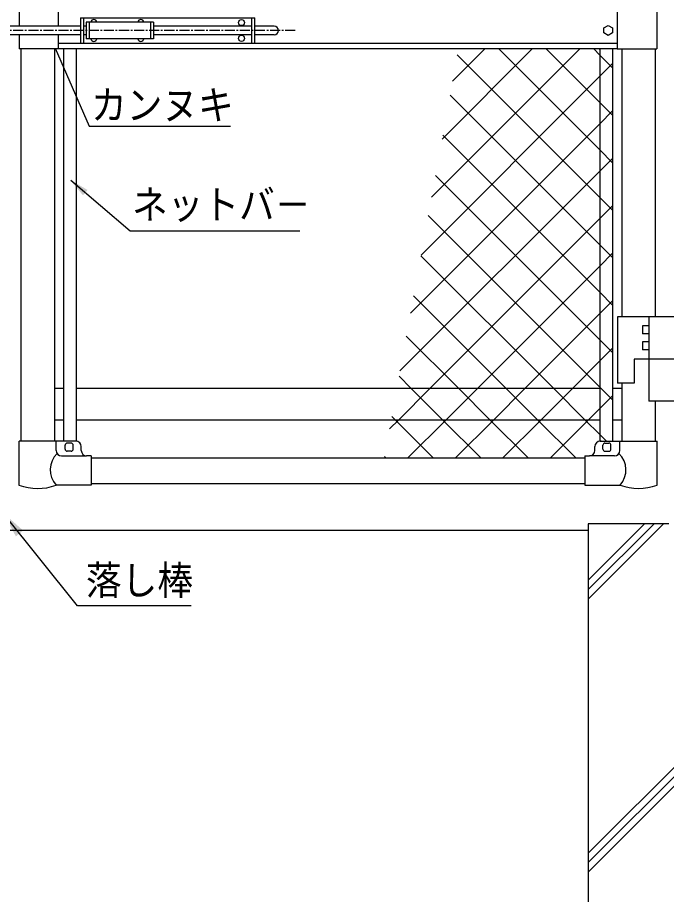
# Model space of a CAD drawing. Units: millimetres, scale not verified. Extents: x -4455 to 4455, y -3150 to 3150.
# Drawn here: x 1450 to 2417, y -1016 to 290 of the extents above; entities that cross this region are included whole.
import ezdxf
from ezdxf.enums import TextEntityAlignment as Align

# ---------------------------------------------------------------- set-up
doc = ezdxf.new("R2010")
doc.units = ezdxf.units.MM
doc.header["$LTSCALE"] = 20
doc.linetypes.add('USER3', pattern=[1.125, 0.75, -0.125, 0.125, -0.125])
for name, color, linetype, lineweight in [('0-0_6文字', 3, 'Continuous', 25), ('0-1_8部品', 7, 'Continuous', 25), ('0-2_4基礎', 4, 'Continuous', 25), ('0-3_1部材', 7, 'Continuous', 25), ('0-5_5寸法', 1, 'Continuous', 25), ('0-8_2網', 4, 'Continuous', 25)]:
    doc.layers.add(name, color=color, linetype=linetype, lineweight=lineweight)
doc.styles.add('ＭＳ ゴシック', font='')
doc.styles.get('ＭＳ ゴシック').set_extended_font_data('MS Gothic')

msp = doc.modelspace()

# ---------------------------------------------------------------- linework, layer by layer
at = {"layer": '0-0_6文字', "color": 4}
msp.add_line((1804.85, 25.42), (1804.63, 25.64), dxfattribs=at)
at = {"layer": '0-0_6文字', "color": 1}
msp.add_lwpolyline([(1506.27, 244.43), (1556.86, 128.56), (1767.32, 128.56)], dxfattribs=at)
at = {"layer": '0-0_6文字', "color": 4}
msp.add_lwpolyline([(1870.87, -28.3), (1618.31, -28.3), (1529.96, 47.47)], dxfattribs=at)
msp.add_solid([(1528.45, 48.77), (1554.61, 33.2), (1547.83, 25.29)], dxfattribs=at)
at = {"layer": '0-1_8部品'}
for p, q in [((1452.91, 298.48), (1452.91, 277.48)), ((1511.01, 298.48), (1511.01, 277.48)), ((1543.96, 289.98), (1803.96, 289.98)), ((1543.96, 289.98), (1543.96, 251.98)), ((1548.46, 289.98), (1548.46, 251.98)), ((1799.46, 251.98), (1799.46, 289.98)), ((1803.96, 251.98), (1803.96, 289.98)), ((1543.96, 277.48), (1355.96, 277.48)), ((1552.76, 277.48), (1548.46, 277.48)), ((1552.76, 283.48), (1552.76, 258.48)), ((1652.76, 283.48), (1552.76, 283.48)), ((1557.3, 283.48), (1557.3, 258.48)), ((1648.3, 283.48), (1648.3, 258.48)), ((1652.76, 283.48), (1652.76, 258.48)), ((1799.46, 277.48), (1652.76, 277.48)), ((1832.46, 277.48), (1803.96, 277.48)), ((2323.76, 274.73), (2330.26, 278.48)), ((2323.76, 267.23), (2323.76, 274.73)), ((2330.26, 278.48), (2336.76, 274.73)), ((1543.96, 264.48), (1355.96, 264.48)), ((1452.91, 264.48), (1452.91, 243.48)), ((1511.01, 264.48), (1511.01, 243.48)), ((1552.76, 264.48), (1548.46, 264.48)), ((1799.46, 264.48), (1652.76, 264.48)), ((1832.46, 264.48), (1803.96, 264.48)), ((2330.26, 263.47), (2323.76, 267.23)), ((2336.76, 267.23), (2330.26, 263.47)), ((1543.96, 251.98), (1803.96, 251.98)), ((1652.76, 258.48), (1552.76, 258.48)), ((1517.21, 243.48), (1452.91, 243.48)), ((2343.76, -155.62), (2343.76, -254.62)), ((2429.76, -155.62), (2343.76, -155.62)), ((2390.76, -155.62), (2390.76, -281.62)), ((2381.26, -169.12), (2381.26, -181.12)), ((2390.76, -169.12), (2381.26, -169.12)), ((2390.76, -181.12), (2381.26, -181.12)), ((2390.76, -193.12), (2381.26, -193.12)), ((2381.26, -193.12), (2381.26, -205.12)), ((2390.76, -205.12), (2381.26, -205.12)), ((2368.76, -218.62), (2368.76, -254.62)), ((2451.76, -218.62), (2368.76, -218.62)), ((2368.76, -254.62), (2343.76, -254.62)), ((2486.76, -281.62), (2390.76, -281.62)), ((2310.26, -355.02), (2310.26, -349.02)), ((2318.94, -341.02), (2317.76, -339.84)), ((2318.26, -341.02), (2402.96, -341.02)), ((2322.26, -353.02), (2322.26, -347.02)), ((2325.26, -344.02), (2331.26, -344.02)), ((2334.26, -353.02), (2334.26, -347.02)), ((2347.56, -355.02), (2347.56, -341.02)), ((2347.56, -355.02), (2347.56, -341.02)), ((2402.96, -406.65), (2402.96, -341.02)), ((2295.26, -363.02), (2302.26, -363.02)), ((2295.26, -363.02), (2295.26, -406.65)), ((2339.56, -363.02), (2302.26, -363.02)), ((2325.26, -356.02), (2331.26, -356.02)), ((2295.26, -406.65), (2348.33, -406.65))]:
    msp.add_line(p, q, dxfattribs=at)
at = {"layer": '0-1_8部品', "color": 1, "linetype": 'USER3'}
msp.add_line((1863.95, 270.98), (1218.4, 270.98), dxfattribs=at)
at = {"layer": '0-1_8部品'}
for centre in [(1783.96, 282.73), (1783.96, 259.23)]:
    msp.add_circle(centre, 4.5, dxfattribs=at)
for centre, radius, start, end in [((1563.96, 282.73), 4.5, 9.59328, 170.40672), ((1633.96, 282.73), 4.5, 9.59328, 170.40672), ((1832.46, 270.98), 6.5, 270, 90), ((1563.96, 259.23), 4.5, 189.59328, 350.40672), ((1633.96, 259.23), 4.5, 189.59328, 350.40672), ((2318.26, -349.02), 8, 90, 180), ((2325.26, -347.02), 3, 90, 180), ((2331.26, -347.02), 3, 0, 90), ((2302.26, -355.02), 8, 270, 0), ((2325.26, -353.02), 3, 180, 270), ((2331.26, -353.02), 3, 270, 0), ((2339.56, -355.02), 8, 270, 0), ((2322.73, -383.82), 33.86, 318.24888, 46.05941), ((2375.72, -331.48), 80, 249.74188, 289.92605)]:
    msp.add_arc(centre, radius, start, end, dxfattribs=at)
at = {"layer": '0-2_4基礎', "color": 7}
for p, q in [((2300.26, -464.02), (2300.26, -1164.02)), ((2420.26, -464.02), (2300.26, -464.02))]:
    msp.add_line(p, q, dxfattribs=at)
at = {"layer": '0-2_4基礎'}
for p, q in [((2300.26, -548.03), (2384.27, -464.02)), ((2300.26, -562.17), (2398.42, -464.02)), ((2300.26, -576.32), (2412.56, -464.02)), ((2300.26, -954.95), (2600.26, -654.95)), ((2300.26, -969.09), (2600.26, -669.09)), ((2300.26, -983.23), (2600.26, -683.23))]:
    msp.add_line(p, q, dxfattribs=at)
at = {"layer": '0-3_1部材'}
for p, q in [((2343.44, 298.48), (2343.44, 243.48)), ((2402.76, 298.48), (2402.76, 243.48)), ((2336.76, 274.73), (2336.76, 267.23)), ((2343.44, 251.48), (1511.01, 251.48)), ((1455.26, 243.48), (1455.26, -341.02)), ((1505.26, 243.48), (1505.26, -341.02)), ((2343.44, 243.48), (1510.26, 243.48)), ((1518.76, 243.48), (1518.76, -341.02)), ((1537.76, 243.48), (1537.76, -341.04)), ((2317.76, 243.48), (2317.76, -341.04)), ((2317.76, 242.85), (2318.39, 243.48)), ((2336.76, 243.48), (2336.76, -341.02)), ((2343.44, 243.48), (2402.76, 243.48)), ((2350.26, 243.48), (2350.26, -155.62)), ((2400.26, 243.48), (2400.26, -155.62)), ((2350.26, -254.62), (2350.26, -341.02)), ((1505.26, -262.02), (1518.76, -262.02)), ((1537.76, -262.02), (1614.74, -262.02)), ((1614.74, -262.02), (2266.21, -262.02)), ((2266.21, -262.02), (2317.76, -262.02)), ((2336.76, -262.02), (2350.26, -262.02)), ((2400.26, -281.62), (2400.26, -341.02)), ((1505.26, -309.02), (1518.76, -309.02)), ((1537.76, -309.02), (1574.77, -309.02)), ((1574.77, -309.02), (2306.17, -309.02)), ((2306.17, -309.02), (2317.76, -309.02)), ((2336.76, -309.02), (2350.26, -309.02)), ((1452.56, -406.65), (1452.56, -341.02)), ((1537.26, -341.02), (1452.56, -341.02)), ((1507.96, -355.02), (1507.96, -341.02)), ((1507.96, -355.02), (1507.96, -341.02)), ((1521.26, -353.02), (1521.26, -347.02)), ((1530.26, -344.02), (1524.26, -344.02)), ((1533.26, -353.02), (1533.26, -347.02)), ((1545.26, -355.02), (1545.26, -349.02)), ((1515.96, -363.02), (1553.26, -363.02)), ((1530.26, -356.02), (1524.26, -356.02)), ((1560.26, -363.02), (1553.26, -363.02)), ((1560.26, -363.02), (1560.26, -406.65)), ((1560.26, -366.02), (2295.26, -366.02)), ((1560.26, -404.02), (2295.26, -404.02)), ((1452.61, -406.65), (1452.56, -406.65)), ((1560.26, -406.65), (1507.77, -406.65)), ((2300.26, -474.02), (600.26, -474.02))]:
    msp.add_line(p, q, dxfattribs=at)
for centre, radius, start, end in [((1524.26, -347.02), 3, 90, 180), ((1530.26, -347.02), 3, 0, 90), ((1537.26, -349.02), 8, 0, 90), ((1532.79, -383.82), 33.86, 133.94059, 222.38046), ((1515.96, -355.02), 8, 180, 270), ((1524.26, -353.02), 3, 180, 270), ((1530.26, -353.02), 3, 270, 0), ((1553.26, -355.02), 8, 180, 270), ((1480.19, -331.55), 80, 249.74188, 290.16714)]:
    msp.add_arc(centre, radius, start, end, dxfattribs=at)
at = {"layer": '0-5_5寸法'}
msp.add_lwpolyline([(1708.94, -586.22), (1539.65, -586.22), (1429.52, -448.87)], dxfattribs=at)
msp.add_solid([(1428.27, -447.31), (1458.71, -474.17), (1447.87, -482.86)], dxfattribs=at)
at = {"layer": '0-8_2網'}
for p, q in [((2066.99, 22.67), (2287.8, 243.48)), ((2082.66, 109.05), (2217.09, 243.48)), ((2098.33, 195.43), (2146.38, 243.48)), ((2317.76, 163.63), (2237.91, 243.48)), ((2317.76, 234.34), (2308.62, 243.48)), ((2317.76, 22.21), (2105.42, 234.54)), ((2336.76, 215.34), (2317.76, 234.34)), ((2317.76, 202.73), (2336.76, 221.73)), ((2051.32, -63.71), (2317.76, 202.73)), ((2317.76, -48.5), (2094.57, 174.69)), ((2336.76, 144.63), (2317.76, 163.63)), ((2317.76, 132.02), (2336.76, 151.02)), ((2035.65, -150.09), (2317.76, 132.02)), ((2317.76, -119.21), (2083.71, 114.84)), ((2317.76, -189.92), (2072.85, 54.98)), ((2336.76, 3.21), (2317.76, 22.21)), ((2317.76, -260.63), (2061.99, -4.87)), ((2336.76, -67.5), (2317.76, -48.5)), ((2317.76, -80.11), (2336.76, -61.11)), ((2135.85, -262.02), (2317.76, -80.11)), ((2177.73, -262.02), (2040.28, -124.57)), ((2336.76, -138.21), (2317.76, -119.21)), ((2317.76, -150.82), (2336.76, -131.82)), ((2206.56, -262.02), (2317.76, -150.82)), ((2107.02, -262.02), (2029.42, -184.43)), ((2336.76, -208.92), (2317.76, -189.92)), ((2036.3, -262.02), (2018.56, -244.28)), ((2336.76, -279.63), (2317.76, -260.63)), ((2083.3, -309.02), (2036.3, -262.02)), ((2088.85, -309.02), (2135.85, -262.02)), ((2154.02, -309.02), (2107.02, -262.02)), ((2159.56, -309.02), (2206.56, -262.02)), ((2224.73, -309.02), (2177.73, -262.02)), ((2031.85, -366.02), (2088.85, -309.02)), ((2140.3, -366.02), (2083.3, -309.02)), ((2102.56, -366.02), (2159.56, -309.02)), ((2211.02, -366.02), (2154.02, -309.02)), ((2281.73, -366.02), (2224.73, -309.02)), ((1998.88, -366.02), (1996.85, -363.99))]:
    msp.add_line(p, q, dxfattribs=at)
for points in [[(2336.76, 73.92), (2317.76, 92.92), (2167.2, 243.48)], [(2019.98, -236.47), (2317.76, 61.31), (2336.76, 80.31)], [(2004.31, -322.85), (2018.14, -309.02), (2065.14, -262.02), (2317.76, -9.4), (2336.76, 9.6)], [(2327.44, -341.02), (2317.76, -331.34), (2295.44, -309.02), (2248.44, -262.02), (2051.14, -64.72)], [(2173.27, -366.02), (2230.27, -309.02), (2277.27, -262.02), (2317.76, -221.53), (2336.76, -202.53)], [(2243.98, -366.02), (2300.98, -309.02), (2317.76, -292.24), (2336.76, -273.24)], [(2069.59, -366.02), (2012.59, -309.02), (2007.71, -304.13)]]:
    msp.add_lwpolyline(points, dxfattribs=at)

# ---------------------------------------------------------------- texts
at = {"layer": '0-0_6文字', "style": 'ＭＳ ゴシック', "width": 0.9}
for s, p in [('カンヌキ', (1559.76, 125.32)), ('ネットバ－', (1620.9, -23.05)), ('落し棒', (1552.27, -582.9))]:
    msp.add_text(s, height=43.3, dxfattribs=at).set_placement(p, align=Align.BOTTOM_LEFT)

doc.saveas('drawing.dxf')
